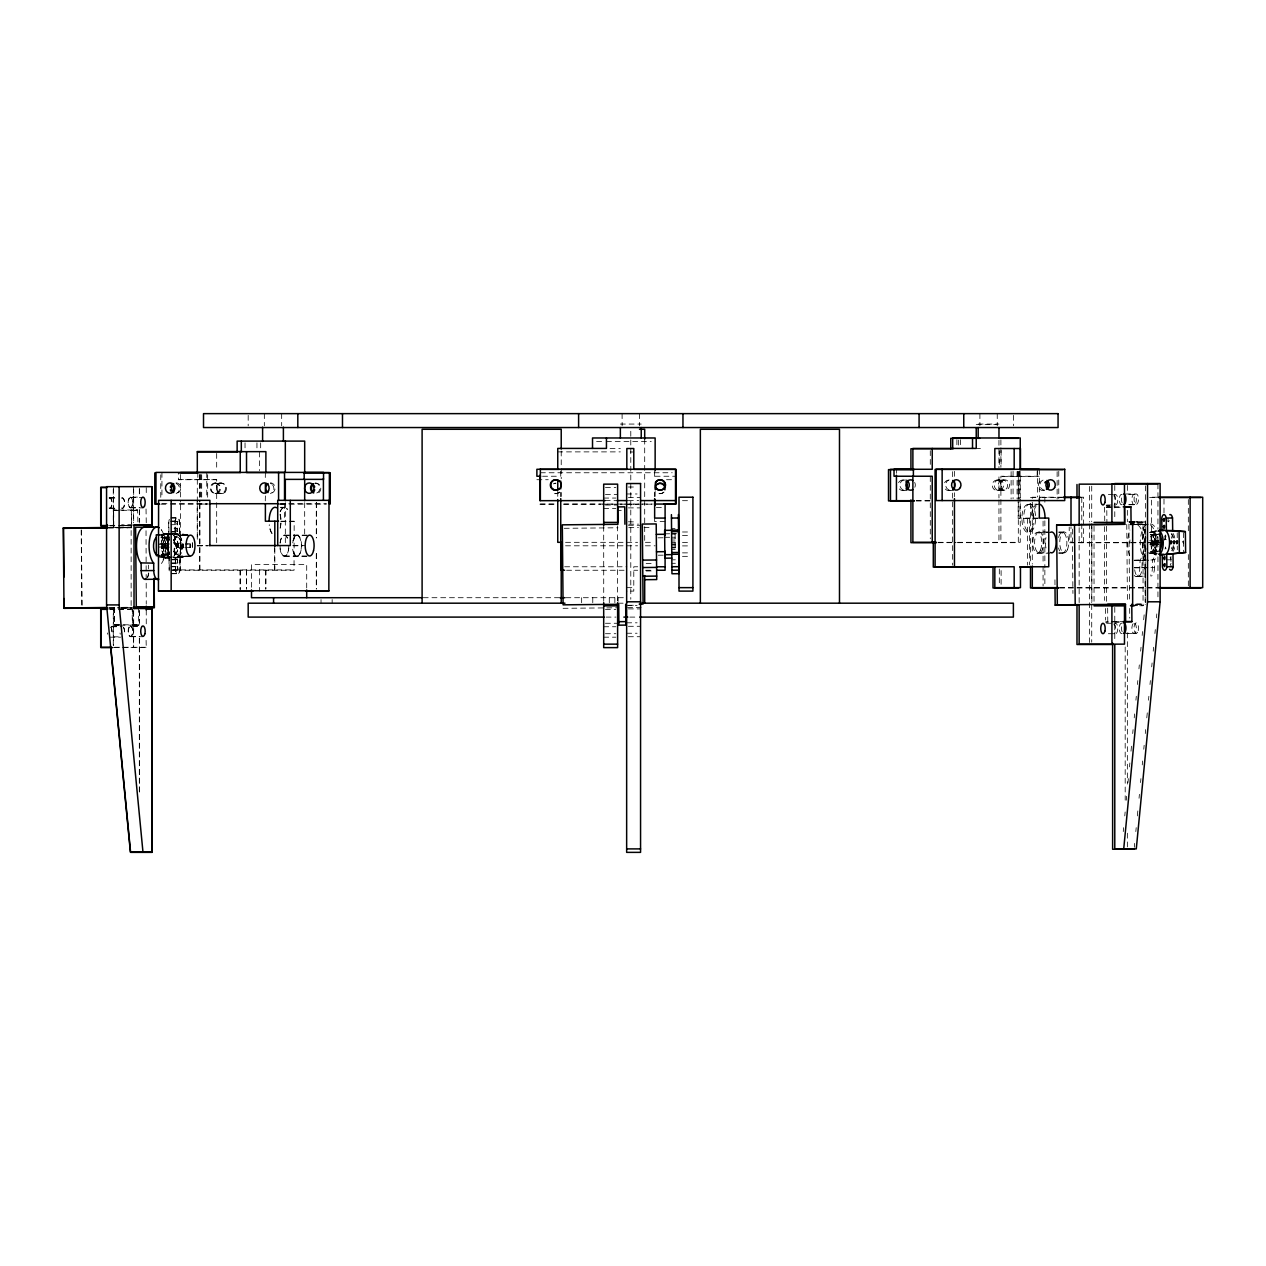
<?xml version="1.0" encoding="UTF-8"?>
<svg xmlns="http://www.w3.org/2000/svg" width="1266" height="1266" viewBox="0 0 1266 1266"><rect width="100%" height="100%" fill="white"/><g stroke="black" fill="none" stroke-linecap="round" stroke-linejoin="round"><path stroke-width="0.75" stroke-dasharray="5 3.75" d="M1170.164 565.016L1171.066 563.307M1123.258 831.588L1123.622 827.663M1124.762 815.905L1125.142 811.981M1126.281 800.207L1126.661 796.298M1127.974 782.562L1128.354 778.637M1129.494 766.88L1129.873 762.955M1130.997 751.181L1131.567 745.31M1132.706 733.536L1133.086 729.612M1134.225 717.854L1134.589 713.929M1135.918 700.193L1136.298 696.284M1137.438 684.51L1137.818 680.586M1138.941 668.828L1139.321 664.903M1140.65 651.167L1141.03 647.243M1142.154 635.485L1142.533 631.56M1143.673 619.786L1144.242 613.915M1134.32 847.286L1134.684 843.362M1135.824 831.588L1136.203 827.663M1137.343 815.905L1137.912 810.018M1139.036 798.26L1139.416 794.336M1140.555 782.562L1140.935 778.637M1142.248 764.917L1142.628 760.993M1143.768 749.219L1144.148 745.31M1145.287 733.536L1145.651 729.612M1146.79 717.854L1147.36 711.967M1148.499 700.193L1148.879 696.284M1150.003 684.51L1150.383 680.586M1151.712 666.865L1152.092 662.941M1153.215 651.167L1153.595 647.243M1154.924 633.522L1155.304 629.598M1156.428 617.84L1156.808 613.915M1170.148 557.182L1171.018 559.714M1169.278 520.595L1168.565 521.877L1167.917 520.991M164.295 543.969C163.124 549.191 167.476 544.791 164.121 543.905M165.039 546.659C165.355 540.519 162.127 549.966 165.498 547.039C165.482 537.259 159.975 552.372 169.217 547.118M1158.343 544.19C1154.814 544.396 1158.865 537.797 1158.327 543.351M183.475 544.38L183.491 547.387M161.352 547.861L162.254 546.611L161.51 544.427M183.633 543.953L183.507 547.134M1157.741 541.025L1157.789 544.38L1157.931 540.962M1183.647 543.573L1182.539 541.642L1183.773 540.835M161.352 563.465L161.716 563.101A19.132 8.182 89.4 0 0 161.431 529.963M1134.273 575.413A8.688 3.719 89.4 0 0 1139.796 567.88L1140.096 560.11A19.132 8.182 89.4 0 0 1143.958 541.041A19.132 8.182 89.4 0 0 1137.818 525.058M1150.873 560.031L1154.845 559.619A19.132 8.182 89.4 0 0 1156.507 556.581M1155.795 540.74L1154.956 543.067L1156.19 544.111M1155.874 544.333L1156.175 540.756L1149.702 540.756M177.208 524.994C177.905 517.652 177.193 526.925 174.075 525.042M171.147 531.673L177.62 531.562L177.256 528.476L176.575 530.691L177.667 531.72L177.794 528.365L174.265 528.159M164.817 544.443L164.659 547.861M164.533 547.846L164.675 544.412M177.873 544.032L178.648 545.757L177.905 547.498L178.617 545.314L177.683 544.095L177.731 547.45L184.203 547.45C174.898 551.897 174.819 539.664 184.187 543.953M185.437 547.624L190.343 547.513L190.122 543.826L189.963 547.244L190.897 545.852L190.137 544.095L185.422 544.143M171.274 562.974L177.762 562.848L177.667 559.778L177.525 563.196L178.443 561.503L177.541 559.43L171.258 559.493M177.762 566.741L177.81 570.206L177.952 566.788L171.48 566.804M1158.976 540.756C1149.148 536.721 1147.613 548.115 1157.979 544.443M1151.68 544.507L1151.649 541.025M177.398 524.646L177.382 521.181L177.398 524.646L171.116 524.725M177.414 528.128L177.43 531.609M161.32 543.668L162.27 545.361L161.336 547.023M167.808 543.541L167.84 547.846L167.982 544.427L167.096 545.709L168.014 546.975L167.998 543.605L158.535 543.541M180.88 544.079C178.095 548.51 183.95 547.181 180.658 544.016C180.421 551.454 180.816 541.864 184.013 544.048M190.137 544.095L190.153 547.561M177.541 559.43L177.556 562.911M177.572 566.393L177.588 569.858L177.778 566.456L171.29 566.456M157.981 535.613L168.805 534.078L168.647 521.639A5.65 2.421 89.4 0 1 169.502 519.092M186.229 556.011L173.6 557.8L187.099 556.708M1151.095 532.131L1156.507 531.372M186.134 556.391L173.489 557.546L187.004 556.818M161.684 534.331L168.916 533.714L168.869 521.181A5.65 2.421 89.4 0 1 169.375 519.376M159.405 534.758L175.199 533.635L175.151 521.117A5.65 2.421 89.4 0 1 177.367 517.699A5.65 2.421 89.4 0 1 179.614 521.228L179.677 533.666L190.533 535.202M1151.047 531.704L1156.475 531.229M1150.572 531.973L1157.33 531.625M117.168 527.431L113.592 527.431L113.434 510.04L116.583 510.008M120.95 527.78L113.813 527.78L113.655 510.388L116.804 510.356M137.915 521.909L137.598 509.976L131.3 510.04L131.458 527.431L118.957 527.431M617.792 510.388L621.274 510.356M1106.927 524.298L1106.769 506.906L1109.918 506.875M1106.183 507.239L1109.317 507.207M171.084 517.762L177.367 517.699M170.831 518.111L177.113 518.047A5.65 2.421 89.4 0 1 179.392 521.465L179.566 533.983L190.422 534.917M170.435 521.165L175.151 521.117M171.1 521.244L179.614 521.228M173.11 521.529L179.392 521.465M109.731 527.479L113.592 527.431M121.837 527.336L131.664 527.242M108.243 527.685L131.886 527.59M108.465 528.033L116.203 527.938M118.134 527.922L131.68 527.78L121.884 527.716M174.122 528.508L177.256 528.476M628.775 524.187L638.444 524.108M171.021 532.021L177.303 531.957M564.225 528.302L617.95 527.78M628.775 527.669L638.444 527.574M644.046 527.526L652.734 527.447M164.865 533.477L169.581 533.429M174.297 533.382L177.43 533.35M164.754 533.825L169.47 533.777M170.483 533.698L179.677 533.666M174.85 534.046L179.566 533.983M671.566 528.539L675.047 528.508M1136.963 524.171L1145.05 523.982M1148.262 524.282L1135.697 524.409L1144.622 524.409L1145.303 602.458M164.881 536.958L169.597 536.911M177.446 536.831L174.312 536.863A8.688 3.719 89.4 0 1 178.063 545.646A8.688 3.719 89.4 0 1 174.376 554.255L177.525 554.207M164.802 537.306L169.517 537.259M177.367 537.18L174.233 537.211A8.688 3.719 89.4 0 1 178.063 545.804A8.688 3.719 89.4 0 1 174.455 554.603L177.604 554.555M160.972 537.449L166.621 537.401M161.178 537.797L166.843 537.734M664.666 533.825L669.872 533.777M671.613 533.761L678.544 533.698M671.581 534.062L675.063 534.015M664.666 537.306L669.872 537.259M671.613 537.243L675.095 537.211M658.051 537.828L663.273 537.781M1149.291 532.385L1155.573 532.321L1155.858 553.195L1151.142 553.242M164.501 543.684L169.201 543.636M185.406 543.874L190.122 543.826M158.519 544.507L169.201 544.317M671.66 538.984L675.142 538.952M1159.957 534.268L1150.525 534.363A8.688 3.719 89.4 0 1 1154.323 543.067A8.688 3.719 89.4 0 1 1150.667 551.754L1160.099 551.66M1150.24 534.695L1157.789 534.616M671.692 541.025L675.158 540.993M158.551 547.023L167.808 547.023M161.542 547.909L169.248 547.782M671.66 542.449L675.142 542.418M161.716 547.956L164.865 547.909M671.676 543.889L675.189 544M671.692 544.507L675.189 544.475M671.74 545.931L675.205 545.899M671.708 547.434L675.189 547.482M671.724 547.988L675.189 547.956M164.96 554.35L169.66 554.302M165.023 554.698L169.739 554.65M161.114 554.84L166.78 554.777M671.74 549.412L675.205 549.381M1149.718 544.238L1158.976 544.238M161.336 555.188L166.985 555.125M159.5 555.616L175.309 557.372L175.357 569.811A5.65 2.421 89.4 0 0 177.604 573.34A5.65 2.421 89.4 0 0 179.819 569.922L179.772 557.483M158.028 556.724L175.42 557.831L175.578 570.27A5.65 2.421 89.4 0 0 177.857 573.688A5.65 2.421 89.4 0 0 180.041 570.159L179.883 557.72M164.96 557.831L169.676 557.784M165.071 558.179L169.786 558.132M174.502 558.069L177.651 558.037M171.385 559.841L177.667 559.778M658.225 555.22L666.913 555.125M1150.398 552.087L1157.947 552.008M171.432 563.323L177.715 563.259M1147.518 552.878L1157.425 553.321M671.866 559.841L675.348 559.809M646.135 563.56L653.082 563.497M671.866 563.323L675.379 563.291M171.306 569.937L177.588 569.858M173.537 569.985L179.819 569.922M171.527 570.286L180.041 570.159M1134.447 560.126L1149.085 560.047M1166.113 559.825L1170.828 559.778M1134.083 560.442L1144.48 559.968A19.132 8.182 89.4 0 1 1140.286 540.914A19.132 8.182 89.4 0 1 1146.157 524.931M1139.732 560.474L1148.705 560.379M171.321 573.403L177.604 573.34M171.575 573.751L177.857 573.688M646.198 570.982L653.161 570.919M1134.51 567.532L1147.091 567.405M1134.668 569.795A8.688 3.719 89.4 0 0 1138.799 576.157A8.688 3.719 89.4 0 0 1141.964 567.532L1149.148 567.469M1150.936 567.437L1154.529 567.405L1154.465 559.983M1134.146 567.864L1148.784 567.785M1138.308 576.236L1145.493 576.157M1136.156 576.584L1145.129 576.489M122.549 607.332L130.398 607.253M108.702 607.838L119.859 607.775M122.486 607.522L132.155 607.427L121.441 607.427M109.161 608.028L120.761 607.902M122.707 607.87L130.445 607.791M563.085 608.313L618.726 607.775M627.62 607.68L641.15 607.553M1135.697 604.183L1143.562 604.104M1135.507 604.515L1143.356 604.436M114.288 607.427L114.446 624.818L119.162 624.771M114.51 607.775L114.652 625.167L119.368 625.119M138.437 607.364L138.817 625.103L132.519 625.167L132.392 609.706M1108.747 622.002L1105.614 622.033L1112.751 622.033M620.356 424.063L641.229 424.063M978.175 424.063L998.969 424.063M976.228 424.411L997.022 424.411M596.602 441.454L602.838 441.454M606.446 441.454L651.246 441.454M610.038 448.417L620.356 448.417M977.178 448.417L980.438 448.417M557.752 451.883L620.356 451.883M630.31 451.994L633.791 451.994M540.36 472.756L672.214 472.756M542.56 476.238L557.752 476.238M655.139 476.238L675.997 476.238M1039.117 476.238L1000.9 476.238L1000.9 497.617M178.459 479.371L216.676 479.371L216.676 501.099M216.676 479.719L178.459 479.719L178.459 472.756M536.879 479.719L548.257 479.719M666.517 479.719L672.214 479.719M998.921 479.814A5.222 4.716 -90 0 1 1003.004 487.647A5.222 4.716 -90 0 1 994.839 487.647A5.222 4.716 -90 0 1 998.921 479.814L1004.888 479.814A5.222 4.716 -90 0 1 1008.97 487.647A5.222 4.716 -90 0 1 1000.805 487.647A5.222 4.716 -90 0 1 1004.888 479.814M902.658 480.067L907.136 480.067M996.959 480.067A5.222 4.716 -90 0 1 1001.042 487.885A5.222 4.716 -90 0 1 992.876 487.885A5.222 4.716 -90 0 1 996.959 480.067L1002.925 480.067A5.222 4.716 -90 0 1 1007.008 487.885A5.222 4.716 -90 0 1 998.842 487.885A5.222 4.716 -90 0 1 1002.925 480.067M214.967 482.947A5.222 4.716 -90 0 1 219.05 490.765A5.222 4.716 -90 0 1 210.884 490.765A5.222 4.716 -90 0 1 214.967 482.947L220.917 482.947A5.222 4.716 -90 0 1 225 490.765A5.222 4.716 -90 0 1 216.834 490.765A5.222 4.716 -90 0 1 220.917 482.947M215.837 483.185A5.222 4.716 -90 0 1 219.92 491.018A5.222 4.716 -90 0 1 211.754 491.018A5.222 4.716 -90 0 1 215.837 483.185L221.803 483.185M628.395 487.014L637.083 487.014M605.433 487.616L615.877 487.616M998.921 490.243L1004.888 490.243M902.658 490.496L907.136 490.496M948.677 490.591L954.643 490.591M996.959 490.496L1002.925 490.496M214.967 493.376L220.917 493.376M215.837 493.629L221.803 493.629M626.654 493.977L637.083 493.977M1125.506 493.977L1136.282 493.977A5.222 2.231 -90 0 1 1138.229 501.795A5.222 2.231 -90 0 1 1134.352 501.795A5.222 2.231 -90 0 1 1136.282 493.977M1128.734 494.326L1134.13 494.326M605.433 494.579L617.618 494.579M1108.367 494.579L1115.552 494.579M130.382 497.095A5.222 2.231 -90 0 1 132.313 504.928A5.222 2.231 -90 0 1 128.452 504.928A5.222 2.231 -90 0 1 130.382 497.095L139.371 497.095M1062.285 497.206L1032.296 497.206L1032.296 564.05M1079.993 497.206L1083.585 497.206L1083.585 542.418M1157.219 497.206L1151.411 497.206L1151.411 542.418M130.604 497.443L143.169 497.443M628.395 497.443L640.564 497.443M109.636 497.712L116.82 497.712M1030.492 497.554L1040.177 497.554M1042.108 497.554L1062.427 497.554M1149.607 497.554L1157.361 497.554M109.857 498.06L117.042 498.06M603.692 498.06L615.877 498.06M605.227 500.576L616.542 500.687M628.347 500.687L638.65 500.576M682.485 500.687L689.432 500.687M916.188 500.687L930.051 500.687M916.204 500.925L930.067 500.925M161.921 503.71L207.418 503.71M279.913 503.821L326.391 503.821M201.69 504.058L207.656 504.058M280.783 504.058L326.296 504.058M540.36 504.058L556.075 504.058M563.94 504.058L615.054 504.058M617.033 504.058L622.919 504.058M624.882 504.058L652.417 504.058M160.735 504.169L168.679 504.169M170.625 504.169L208.225 504.169M279.406 504.169L283.347 504.169M539.87 504.169L555.6 504.169M563.465 504.169L600.812 504.169M602.79 504.169L651.927 504.169M1029.654 504.169A13.91 5.95 -90 0 1 1034.813 525.026A13.91 5.95 -90 0 1 1024.495 525.026A13.91 5.95 -90 0 1 1029.654 504.169L1037.186 504.169M626.654 504.406L637.083 504.406M1027.85 504.517L1037.281 504.517A13.91 5.95 -90 0 0 1031.315 518.427M1129.098 504.406L1136.282 504.406M1128.734 504.754L1134.13 504.754M605.433 505.007L617.618 505.007M1106.563 505.007L1115.552 505.007M1106.199 505.356L1109.791 505.356M1106.769 506.906L1112.134 506.906M1113.922 506.906L1122.847 506.906M1106.389 507.255L1122.467 507.255M130.382 507.539L139.371 507.539M280.72 507.286L284.502 507.286M280.577 507.634L284.344 507.634M656.389 507.634L665.093 507.634M130.604 507.888L143.169 507.888M628.395 507.888L640.564 507.888M109.636 508.141L116.82 508.141M109.857 508.489L117.042 508.489M603.692 508.489L615.877 508.489M113.434 510.04L117.01 510.04M118.798 510.04L137.598 509.976M113.655 510.388L120.808 510.388M121.726 510.325L137.804 510.325L131.522 510.388L131.648 523.918M1039.323 518.079L1019.969 518.079L1019.969 471.332M1037.519 518.427L1018.165 518.427L1018.165 469.733M281.02 521.212L294.171 521.212L294.029 570.254L180.373 570.254L180.516 503.678M280.878 521.56L294.029 521.56M665.093 521.56L654.649 521.56L654.649 517.952M628.395 521.798L637.083 521.94M1132.643 521.94L1145.224 521.94L1145.224 605.417M1143.056 522.288L1135.871 522.288L1143.056 522.288L1143.056 605.765L1135.871 605.765M1137.865 524.061L1145.002 524.061M628.395 525.279L640.564 525.279M109.636 525.532L116.852 525.532M118.64 525.532L131.142 525.532L131.142 609.009M109.857 525.881L117.073 525.881M118.782 525.881L131.363 525.881M682.485 531.989L689.432 531.989M1039.085 531.989A10.429 4.463 -90 0 1 1042.947 547.64A10.429 4.463 -90 0 1 1035.208 547.64A10.429 4.463 -90 0 1 1039.085 531.989L1048.058 531.989M1058.835 531.989L1064.231 531.989M1037.281 532.337L1049.846 532.337M1058.835 532.337L1062.427 532.337M177.952 535.122L188.729 535.122M284.502 535.122L291.686 535.122M293.475 535.122L307.844 535.122M177.81 535.471L188.587 535.471M284.344 535.471L291.528 535.471M293.332 535.471L307.701 535.471M682.485 535.471L689.432 535.471M565.538 542.323L637.605 542.323M645.391 542.323L653.193 542.323M938.106 542.323L955.909 542.323M957.666 542.323L1020.254 542.323L1020.254 499.564M682.485 542.418L689.432 542.418M1162.188 542.418L1071.004 542.418L1071.004 526.703M938.122 542.671L955.925 542.671M957.666 542.671L1018.307 542.671L1018.307 499.912M1162.188 542.766L1069.216 542.766L1069.216 527.036M197.306 545.456L207.086 545.456M292.952 545.456L304.679 545.456M197.306 545.551L208.083 545.551M197.164 545.899L207.941 545.899M292.952 545.804L302.748 545.804M565.538 545.804L637.605 545.804M645.391 545.804L655.139 545.804M682.485 545.899L689.432 545.899M682.485 552.862L689.432 552.862M1039.085 552.862L1048.058 552.862M1058.835 552.862L1064.231 552.862M1037.281 553.21L1049.846 553.21M1058.835 553.21L1062.427 553.21M177.952 555.996L190.533 555.996M284.502 555.996L309.648 555.996M177.81 556.344L190.375 556.344M284.344 556.344L309.49 556.344M682.485 556.344L689.432 556.344M564.636 566.772L626.828 566.772M637.7 566.772L633.791 566.772L633.791 591.111L626.828 591.111M180.516 569.906L294.171 569.906M566.567 570.254L626.828 570.254M633.791 570.254L637.7 570.254M645.518 570.254L653.351 570.254M626.828 587.646L633.791 587.646M1059.595 587.646L1159.07 587.646M1059.61 587.994L1159.07 587.994M423.208 597.71L559.066 597.71M565.839 597.71L623.426 597.71M618.125 603.186L623.869 603.186M1136.773 604.056L1143.926 604.056M1136.393 604.404L1145.334 604.404M628.395 605.275L637.083 605.275M626.654 605.417L637.083 605.417M1132.643 605.417L1143.435 605.417M121.647 607.775L131.506 607.712M121.457 608.55L132.234 608.55M109.636 609.009L116.852 609.009M118.64 609.009L134.243 608.899M628.395 608.899L640.564 608.899M109.857 609.357L131.363 609.357M605.433 609.357L615.877 609.357M606.066 617.096L615.956 617.096M629.803 617.096L637.7 617.096M1111.342 621.685L1122.072 621.685M1113.684 621.97L1122.61 621.97M1114.539 622.033L1123.48 622.033M626.654 622.809L637.083 622.809M605.433 623.268L617.618 623.268M1106.563 623.268L1115.552 623.268M114.446 624.818L121.583 624.818M123.372 624.818L138.595 624.755L132.313 624.818L132.17 609.357M114.652 625.167L118.229 625.167M120.017 625.167L138.817 625.103M130.382 625.942A5.222 2.231 -90 0 1 132.313 633.76A5.222 2.231 -90 0 1 128.452 633.76A5.222 2.231 -90 0 1 130.382 625.942L139.371 625.942M111.44 626.401L122.216 626.401M130.604 626.29A5.222 2.231 -90 0 1 132.534 634.108A5.222 2.231 -90 0 1 128.657 634.108A5.222 2.231 -90 0 1 130.604 626.29L143.169 626.29M628.395 626.29L640.564 626.29M111.645 626.749L118.83 626.749M603.692 626.749L615.877 626.749M626.654 633.237L637.083 633.237M1123.717 633.237L1136.282 633.237M1126.946 633.586L1134.13 633.586M605.433 633.712L615.877 633.712M1108.367 633.712L1115.552 633.712M130.382 636.371L139.371 636.371M130.604 636.719L143.169 636.719M628.395 636.719L640.564 636.719M113.228 636.83L122.216 636.83M109.857 637.178L120.634 637.178M603.692 637.178L615.877 637.178M146.033 647.274L113.275 647.274L113.275 609.009M113.497 647.622L146.255 647.622L146.033 637.399M1136.282 521.877L1145.224 521.94M173.284 534.062L185.944 535.138M1149.575 553.258L1156.808 553.922M158.266 556.898L169.122 557.895L169.296 570.333M1151.142 553.384L1156.57 554.144M173.379 533.73L186.055 535.518M161.779 556.423L169.027 557.451L169.074 569.874A5.65 2.421 89.4 0 0 169.296 570.855M1168.043 518.095L1168.091 521.655M192.337 542.655L192.416 548.352M162.744 556.66L162.459 535.803L175.104 534.015L174.93 521.576A5.65 2.421 89.4 0 1 177.113 518.047M1141.964 567.532L1142.264 559.762A19.132 8.182 89.4 0 0 1145.983 548.146M1128.924 524.061L1129.604 602.11M1129.652 608.44L1129.731 618.109M1126.756 524.409L1127.436 602.458M1107.655 608.155L1107.766 621.685M1104.601 507.255L1104.727 520.785M1105.487 608.503L1105.598 620.103M1072.365 529.093L1072.935 593.469M1054.942 579.812L1054.989 585.667M675.095 533.73L675.253 550.852M148.581 565.111L148.613 568.814M81.404 530.264L82.068 606.367M81.182 529.916L81.863 607.965M1183.504 532.67L1183.583 551.644M1177.222 532.733L1177.238 538.43M1177.269 546.01L1177.285 549.808M1170.939 556.486L1170.987 567.136M1153.722 531.942L1153.801 552.799M192.369 543.035L192.385 546.833M162.554 534.727L162.634 555.584M1188.331 499.516L1188.331 530.976M1188.331 554.571L1188.331 586.016M1163.992 499.168L1163.992 512.936M1157.947 483.881L1157.947 529.22M1157.947 537.101L1157.947 546.959M1157.947 556.818L1157.947 600.179M1145.366 485.859L1145.366 602.141M1127.357 485.448L1127.357 493.107M1127.357 510.325L1127.357 521.798M1127.357 632.905L1127.357 784.097M1127.357 833.186L1127.357 846.922M1125.189 647.005L1125.189 800.159M1114.776 485.448L1114.776 519.883M1114.776 607.379L1114.776 640.77M1106.611 526.292L1106.611 601.999M1104.443 526.64L1104.443 600.4M1094.03 526.292L1094.03 601.999M1091.878 526.64L1091.878 602.347M1091.719 486.112L1091.719 521.671M1091.719 523.649L1091.719 602.663M1091.719 604.642L1091.719 642.163M1089.551 486.46L1089.551 522.019M1089.551 523.997L1089.551 642.511M1081.781 497.554L1081.781 542.766M1079.154 527.606L1079.154 602.663M1058.772 471.237L1058.772 498.63M1057.126 471.68L1057.126 499.073M1044.861 497.206L1044.861 505.071M1044.861 520.801L1044.861 567.975M1044.861 569.953L1044.861 587.646M1043.073 521.149L1043.073 564.399M1043.073 566.361L1043.073 586.016M1039.323 469.385L1039.323 496.652M1037.519 469.733L1037.519 497M1037.17 471.363L1037.17 476.586L998.953 476.586L998.953 497.965M1030.492 503.457L1030.492 564.399M1029.4 518.079L1029.4 564.826M1027.596 518.427L1027.596 565.174M1020.254 476.238L1020.254 497.617M1019.763 471.015L1019.763 476.238M1019.035 471.332L1019.035 498.725M1018.307 476.586L1018.307 497.965M1017.817 471.363L1017.817 476.586M1017.073 471.585L1017.073 498.978M1013.386 415.375L1013.386 425.803M1013.069 471.332L1013.069 498.725M1011.107 471.585L1011.107 498.978M1001.105 450.411L1001.105 467.486M1001.105 570.57L1001.105 585.747M1000.9 439.935L1000.9 445.806M1000.9 447.753L1000.9 467.328M1000.9 499.564L1000.9 542.323M999.317 450.759L999.317 465.935M999.317 569.02L999.317 586.095M998.953 440.283L998.953 467.676M998.953 499.912L998.953 542.671M997.244 413.634L997.244 425.803M979.9 413.634L979.9 425.803M960.609 439.713L960.609 446.676M958.663 440.062L958.663 447.025M956.89 439.713L956.89 446.676M954.453 471.332L954.453 477.171M954.453 492.759L954.453 496.652M952.649 471.68L952.649 477.519M952.649 493.107L952.649 565.174M930.288 450.649L930.288 467.724M930.288 476.586L930.288 538.778M896.439 469.385L896.439 473.294M655.139 491.382L655.139 497.617M654.649 471.332L654.649 478.706M654.649 492.332L654.649 496.652M644.695 439.16L644.695 541.927M639.457 413.634L639.488 425.803M630.785 431.263L630.785 599.245M622.097 413.634L622.128 425.803M618.125 597.71L618.125 601.366M617.618 525.881L617.618 602.189M614.865 597.71L614.865 603.186M609.294 597.71L609.294 603.186M603.692 526.292L603.724 603.186M592.773 597.71L592.773 603.186M581.648 597.71L581.648 603.186M561.218 451.012L561.218 478.69M561.218 492.521L561.218 496.478M560.743 471.332L560.743 478.706M560.743 492.332L560.743 496.652M557.752 491.382L557.752 499.152M332.151 599.546L332.151 603.186M321.026 599.546L321.026 603.186M316.421 502.301L316.421 537.686M316.421 553.416L316.421 588.801M316.278 502.649L316.278 538.034M316.278 553.764L316.278 589.149M306.704 587.962L306.704 564.589L251.491 564.589L251.491 587.962M304.679 502.697L304.679 535.74M285.325 502.697L285.325 543.51M284.739 503.678L284.597 521.56M281.669 413.634L281.669 425.803M274.817 548.479L274.817 569.906M274.675 546.88L274.675 570.254M265.892 569.906L265.892 588.88M265.733 570.254L265.733 589.228M265.385 472.519L265.243 480.653M265.385 495.892L265.243 502.08M264.341 413.634L264.341 425.803M260.669 442.847L260.669 450.142M259.451 451.994L259.593 470.62M259.593 569.906L259.451 591.111M256.951 442.847L256.951 450.142M248.183 415.375L248.183 425.803M246.522 569.906L246.522 588.88M246.379 570.254L246.379 589.228M245.034 442.847L245.034 450.142M240.239 569.906L240.239 590.763M240.097 570.254L240.097 589.228M216.676 453.434L216.676 470.857M216.676 502.697L216.676 543.51M207.656 474.718L207.656 498.187M206.769 472.519L206.769 497.949M201.69 474.718L201.69 498.187M200.819 474.465L200.819 497.949M199.87 474.465L199.87 501.732M199.87 503.678L199.87 569.906M199.727 474.813L199.727 502.08M199.727 504.026L199.727 570.254M197.812 472.408L197.812 479.719M197.306 479.371L197.306 539.965L197.164 500.687M180.516 474.465L180.373 502.08M161.937 472.408L161.937 497.839M160.766 474.813L160.766 498.298M146.255 487.616L146.255 495.528M146.033 508.995L146.255 523.175M146.033 530.723L146.255 604.167M146.255 610.085L146.255 625.895M139.529 488.929L139.529 494.674M139.529 509.976L139.529 521.45M139.529 610.861L139.529 622.635M139.529 638.349L139.529 795.428M139.323 488.581L139.323 496.24M139.323 509.628L139.323 523.016M139.323 610.513L139.323 624.265M139.323 638.001L139.323 795.08M133.674 489.594L133.674 523.175M133.674 610.085L133.674 647.622M133.468 487.268L133.468 522.826M133.468 611.715L133.468 647.274M113.497 487.616L113.497 525.881M113.497 609.357L113.497 645.707M113.275 489.182L113.275 525.532M1172.996 533.382A10.429 4.463 -90 0 1 1175.085 539.727M1174.642 547.64A10.429 4.463 -90 0 1 1172.996 551.454M1033.119 518.079A13.91 5.95 -90 0 1 1036.094 506.02M1122.135 631.718A5.222 2.231 -90 0 1 1122.135 624.344M1122.135 502.871A5.222 2.231 -90 0 1 1122.135 495.497M949.104 489.974A5.222 4.716 -90 0 1 949.104 479.893M1044.624 490.148A5.222 4.716 -90 0 1 1043.406 479.893M1113.969 496.098A5.222 2.231 -90 0 1 1117.118 496.098A5.222 2.231 -90 0 1 1117.118 503.488A5.222 2.231 -90 0 1 1113.969 503.488M1113.969 624.803A5.222 2.231 -90 0 1 1117.118 624.803A5.222 2.231 -90 0 1 1117.118 632.177A5.222 2.231 -90 0 1 1113.969 632.177M1156.839 547.308A8.688 3.719 89.4 0 1 1157.346 536.816M1129.842 543.193A19.132 8.182 89.4 0 1 1129.937 539.87M1135.744 524.71A19.132 8.182 89.4 0 1 1145.888 538.24M1144.923 556.581A19.132 8.182 89.4 0 1 1144.686 529.536M1150.43 523.934A19.132 8.182 89.4 0 1 1156.269 529.536M1154.529 567.405A8.688 3.719 89.4 0 1 1150.889 576.093M914.669 482.425A5.222 4.716 -90 0 1 914.669 487.647M903.402 490.069A5.222 4.716 -90 0 1 903.402 479.988M1171.461 533.967A8.688 3.719 89.4 0 1 1173.772 537.971M1173.883 546.659A8.688 3.719 89.4 0 1 1171.683 550.757M1157.171 550.947A8.688 3.719 89.4 0 1 1154.307 542.608A8.688 3.719 89.4 0 1 1156.95 534.157M1156.839 554.318A12.169 5.206 89.4 0 1 1152.82 542.655A12.169 5.206 89.4 0 1 1156.523 530.802M1164.752 536.341A8.688 3.719 89.4 0 1 1165.495 534.932M1164.657 539.094A3.482 1.488 89.4 0 1 1165.021 539.427M292.762 542.861A10.429 4.463 -90 0 1 299.631 537.006A10.429 4.463 -90 0 1 299.631 554.097A10.429 4.463 -90 0 1 292.762 548.257M174.091 540.329A10.429 4.463 -90 0 1 180.816 537.559A10.429 4.463 -90 0 1 180.816 553.543A10.429 4.463 -90 0 1 174.091 550.773M280.182 542.861A10.429 4.463 -90 0 1 287.651 538.177M288.806 548.257A10.429 4.463 -90 0 1 283.916 555.901A10.429 4.463 -90 0 1 280.023 545.551M280.229 514.249A13.91 5.95 -90 0 1 280.229 528.159M272.095 533.255A13.91 5.95 -90 0 1 269.31 524.804M280.292 511.369A13.91 5.95 -90 0 1 287.477 509.154M176.085 482.852A5.222 4.716 -90 0 1 180.801 488.059A5.222 4.716 -90 0 1 176.085 493.281M270.386 482.852A5.222 4.716 -90 0 1 275.102 488.059A5.222 4.716 -90 0 1 270.386 493.281M109.066 497.886A5.222 2.231 90 0 1 111.867 502.919A5.222 2.231 90 0 1 109.066 507.967M110.759 627.097A5.222 2.231 -90 0 1 111.867 631.623M107.705 634.234A5.222 2.231 -90 0 1 107.483 632.968M121.631 497.886A5.222 2.231 -90 0 1 124.448 502.919A5.222 2.231 -90 0 1 121.631 507.967M123.324 627.097A5.222 2.231 -90 0 1 124.448 631.623M120.286 634.234A5.222 2.231 -90 0 1 120.048 632.968M169.391 552.229A8.688 3.719 89.4 0 1 164.121 552.229A8.688 3.719 89.4 0 1 164.01 539.933A8.688 3.719 89.4 0 1 169.28 539.933M148.518 572.928A8.688 3.719 89.4 0 1 146.84 578.198M161.225 529.615A19.132 8.182 89.4 0 1 161.51 562.753M315.218 482.947A5.222 4.716 -90 0 1 316.437 493.202M169.375 553.068A8.688 3.719 89.4 0 1 169.312 538.018M173.806 539.506A8.688 3.719 89.4 0 1 173.853 551.802M161.304 543.32A8.688 3.719 89.4 0 1 167.017 538.588A8.688 3.719 89.4 0 1 167.08 552.831A8.688 3.719 89.4 0 1 161.336 547.814M169.897 557.309A12.169 5.206 89.4 0 1 165.988 545.456A12.169 5.206 89.4 0 1 169.802 533.793M173.758 535.107A12.169 5.206 89.4 0 1 173.853 556.185M173.948 542.18A3.482 1.488 89.4 0 1 175.832 545.583A3.482 1.488 89.4 0 1 173.98 548.906M174.249 541.088A8.688 3.719 89.4 0 1 179.851 538.92A8.688 3.719 89.4 0 1 179.914 552.245A8.688 3.719 89.4 0 1 174.281 549.792M161.273 554.176A12.169 5.206 89.4 0 0 169.454 551.849A12.169 5.206 89.4 0 1 161.352 554.698M161.193 536.958A12.169 5.206 89.4 0 1 169.407 539.68M173.933 540.677A10.429 4.463 -90 0 1 180.674 537.908A10.429 4.463 -90 0 1 180.674 553.891A10.429 4.463 -90 0 1 173.933 551.121M293.047 540.677A10.429 4.463 -90 0 1 300.074 538.525A10.429 4.463 -90 0 1 299.156 554.935A10.429 4.463 -90 0 1 292.604 548.605M280.039 543.193A10.429 4.463 -90 0 1 287.509 538.525M288.806 545.899A10.429 4.463 -90 0 1 284.929 556.249A10.429 4.463 -90 0 1 280.039 548.605M280.071 514.597A13.91 5.95 -90 0 1 280.071 528.508M271.937 533.603A13.91 5.95 -90 0 1 269.167 525.153M280.134 511.717A13.91 5.95 -90 0 1 287.319 509.502M314.886 483.375A5.222 4.716 -90 0 1 320.773 487.726A5.222 4.716 -90 0 1 316.104 493.629M121.853 498.234A5.222 2.231 -90 0 1 124.669 503.267A5.222 2.231 -90 0 1 121.853 508.315M123.546 627.445A5.222 2.231 -90 0 1 124.669 631.971M109.272 498.234A5.222 2.231 -90 0 1 112.088 503.267A5.222 2.231 -90 0 1 109.272 508.315M110.965 627.445A5.222 2.231 -90 0 1 112.088 631.971M169.597 552.577A8.688 3.719 89.4 0 1 164.343 552.577A8.688 3.719 89.4 0 1 164.232 540.281A8.688 3.719 89.4 0 1 169.486 540.281M148.739 573.261A8.688 3.719 89.4 0 1 147.806 577.169M176.132 483.47A5.222 4.716 -90 0 1 176.132 493.55M270.433 483.47A5.222 4.716 -90 0 1 271.573 483.992M272.538 484.815A5.222 4.716 -90 0 1 270.433 493.55M161.637 541.737A8.688 3.719 89.4 0 1 167.46 539.791A8.688 3.719 89.4 0 1 166.875 553.479A8.688 3.719 89.4 0 1 161.352 548.336M169.438 553.511A8.688 3.719 89.4 0 1 169.248 538.446M173.758 539.727A8.688 3.719 89.4 0 1 173.917 552.023M173.869 543.7A8.688 3.719 89.4 0 1 179.25 538.287A8.688 3.719 89.4 0 1 180.199 551.944A8.688 3.719 89.4 0 1 174.328 550.299M173.917 542.544A3.482 1.488 89.4 0 1 175.832 545.868A3.482 1.488 89.4 0 1 174.012 549.27M168.742 556.534A12.169 5.206 89.4 0 1 166.02 544.475A12.169 5.206 89.4 0 1 169.691 534.205M173.664 535.328A12.169 5.206 89.4 0 1 173.948 556.407M162.175 535.518A12.169 5.206 89.4 0 1 169.343 539.807M559.699 492.094A5.222 5.222 0 0 1 552.324 492.094M553.4 483.897A5.222 5.222 0 0 1 556.011 483.185M664.049 492.094A5.222 5.222 0 0 1 656.658 492.094M559.208 492.205A5.222 5.222 0 0 1 551.834 492.205M554.176 483.47A5.222 5.222 0 0 1 555.521 483.295M663.558 492.205A5.222 5.222 0 0 1 656.184 492.205M898.575 482.678A5.222 4.716 -90 0 1 903.877 480.241M903.877 490.322A5.222 4.716 -90 0 1 898.575 487.885M944.594 482.773A5.222 4.716 -90 0 1 949.911 480.336M949.911 490.417A5.222 4.716 -90 0 1 944.594 487.996M1044.213 490.417A5.222 4.716 -90 0 1 1038.31 486.065A5.222 4.716 -90 0 1 1042.978 480.162M1058.55 537.559A10.429 4.463 -90 0 1 1065.292 534.774A10.429 4.463 -90 0 1 1065.292 550.757A10.429 4.463 -90 0 1 1058.55 547.988M1171.208 533.73A10.429 4.463 -90 0 1 1172.838 537.559M1173.281 545.472A10.429 4.463 -90 0 1 1172.126 550.156M1164.657 540.076A10.429 4.463 -90 0 1 1165.812 535.391M1045.985 547.988A10.429 4.463 -90 0 1 1045.985 537.559M1113.953 495.101A5.222 2.231 -90 0 1 1115.615 500.149A5.222 2.231 -90 0 1 1113.953 505.181M1113.953 623.79A5.222 2.231 -90 0 1 1115.615 628.838A5.222 2.231 -90 0 1 1113.953 633.87M1122.135 633.411A5.222 2.231 -90 0 1 1119.318 628.379A5.222 2.231 -90 0 1 1122.135 623.331M1134.7 623.331A5.222 2.231 -90 0 1 1135.95 631.37A5.222 2.231 -90 0 1 1132.295 631.37A5.222 2.231 -90 0 1 1133.545 623.331M1122.135 504.58A5.222 2.231 -90 0 1 1119.318 499.532A5.222 2.231 -90 0 1 1122.135 494.5M1145.857 549.555A8.688 3.719 89.4 0 1 1145.746 537.259M1150.224 535.882A8.688 3.719 89.4 0 1 1150.367 550.932M1156.982 551.707A8.688 3.719 89.4 0 1 1154.149 543.304A8.688 3.719 89.4 0 1 1156.823 534.901M1129.699 555.837A19.132 8.182 89.4 0 1 1129.952 530.011M1150.398 524.931A19.132 8.182 89.4 0 1 1156.538 540.914A19.132 8.182 89.4 0 1 1152.677 559.968L1152.377 567.754A8.688 3.719 89.4 0 1 1150.572 575.286M1145.461 572.105A8.688 3.719 89.4 0 1 1144.923 567.754M1157.077 551.296A8.688 3.719 89.4 0 1 1152.361 542.782A8.688 3.719 89.4 0 1 1157.013 534.489M1157.346 545.836A12.169 5.206 89.4 0 1 1157.836 536.61M1166.049 548.827A8.688 3.719 89.4 0 1 1165.448 547.007M1165.416 538.319A8.688 3.719 89.4 0 1 1166.002 536.531M1171.256 536.657A8.688 3.719 89.4 0 1 1171.857 538.461M1171.905 547.165A8.688 3.719 89.4 0 1 1171.319 548.953M1164.752 539.743A3.482 1.488 89.4 0 1 1166.239 539.775M1164.973 536.721A8.688 3.719 89.4 0 1 1165.575 538.541M1165.606 547.229A8.688 3.719 89.4 0 1 1165.021 549.017M1156.127 555.046A12.169 5.206 89.4 0 1 1150.905 541.152A12.169 5.206 89.4 0 1 1157.377 531.15M183.459 545.266L183.554 546.596L183.459 545.266M1153.912 542.259C1154.734 548.447 1156.19 538.034 1153.912 542.259M1151.965 542.101C1152.709 548.336 1154.291 537.987 1151.965 542.101M1155.272 541.959C1155.731 547.687 1157.203 538.825 1155.272 541.959M132.17 524.979L121.457 525.073L132.234 525.073M130.604 525.343L121.663 525.422L130.651 525.422M1067.38 549.808A10.429 4.463 -90 0 0 1065.386 532.337A10.429 4.463 -90 0 0 1059.911 545.124A10.429 4.463 -90 0 0 1067.38 549.808M1138.229 630.642A5.222 2.231 -90 0 0 1136.282 622.809A5.222 2.231 -90 0 0 1134.352 630.642A5.222 2.231 -90 0 0 1138.229 630.642M132.17 506.353A5.222 2.231 -90 0 0 131.173 497.633A5.222 2.231 -90 0 0 128.436 504.01A5.222 2.231 -90 0 0 132.17 506.353M225.126 492.094A5.222 4.716 -90 0 0 223.022 483.375A5.222 4.716 -90 0 0 217.246 489.768A5.222 4.716 -90 0 0 225.126 492.094M1135.697 503.219A5.222 2.231 -90 0 0 1134.7 494.5A5.222 2.231 -90 0 0 1131.962 500.893A5.222 2.231 -90 0 0 1135.697 503.219M1040.43 550.156A10.429 4.463 -90 0 0 1038.437 532.685A10.429 4.463 -90 0 0 1032.961 545.472A10.429 4.463 -90 0 0 1040.43 550.156M1032.059 528.254A13.91 5.95 -90 0 0 1029.385 504.992A13.91 5.95 -90 0 0 1022.089 522.019A13.91 5.95 -90 0 0 1032.059 528.254"/><path stroke-width="1.5" d="M1123.717 848.9L1147.534 601.793L1147.534 483.533M1114.776 483.533L1160.115 483.533L1160.115 601.793L1136.282 848.9L1114.776 848.9L1114.776 644.695M1158.311 531.103L1161.935 530.596L1161.761 518.174A5.65 2.421 89.4 0 1 1163.945 514.629A5.65 2.421 89.4 0 1 1166.223 518.063L1166.397 530.581L1185.356 531.593L1185.625 552.467L1166.714 554.318L1166.872 566.741A5.65 2.421 89.4 0 1 1164.688 570.286A5.65 2.421 89.4 0 1 1162.41 566.851L1162.235 554.429L1158.627 554.097M1166.714 554.318L1185.625 552.467M1131.076 524.235L1130.918 506.843L1124.635 506.906L1124.794 524.298L1056.635 524.836L1057.332 604.832L1075.198 604.832L1074.502 524.836M671.455 518.063L678.418 517.984M81.863 607.965L63.996 607.965L63.3 527.969L107.784 527.495M157.095 527.067L144.53 527.194A19.132 8.182 89.4 0 0 136.744 541.373A19.132 8.182 89.4 0 0 140.748 562.895L153.692 563.117L153.756 570.539A8.688 3.719 89.4 0 0 158.519 578.942M63.949 577.09L63.522 528.318L106.312 527.7M145.606 527.273L153.455 527.194L135.589 527.194L136.301 607.189L154.167 607.189L153.93 579.875M106.534 528.049L63.522 528.318M1166.223 518.063L1172.522 517.984L1172.68 530.517L1185.356 531.593M1056.635 524.836L1124.794 524.298M159.405 534.758L156.272 534.79L156.351 555.663L159.5 555.616M678.544 530.217L664.618 530.359L664.856 554.698L671.819 554.635M671.581 530.581L678.544 530.517M671.597 531.657L678.544 531.593M656.31 534.363L665.014 534.284M1159.434 530.327L1164.15 530.28M1166.397 530.581L1172.68 530.517M656.484 551.754L665.172 551.675M671.803 552.53L678.75 552.467M671.819 554.318L678.766 554.239M671.819 558.1L664.856 558.179L664.824 554.524M642.653 560.126L656.563 559.983M1159.767 554.682L1164.483 554.635M141.127 563.243L141.191 570.665L153.756 570.539M671.93 566.741L678.893 566.677M642.717 567.532L656.627 567.405M671.93 570.222L678.893 570.159M1166.872 566.741L1173.155 566.677L1172.996 554.239M144.989 579.369L157.554 579.227M642.812 576.236L656.722 576.093M644.552 579.701L656.722 579.575L656.215 523.934L642.305 524.061L643.081 604.056L639.203 604.104M63.996 607.965L106.55 607.506M64.123 598.549L64.218 608.313L107.009 607.696M154.167 607.189L133.088 607.364M107.23 608.044L64.218 608.313M146.524 607.617L154.373 607.538L154.12 578.277M1057.332 604.832L1125.49 604.293L1125.648 621.685L1131.931 621.622L1131.772 604.23M1055.005 587.614L1055.164 605.18L1078.379 604.926M1078.838 605.116L1055.164 605.18M618.9 621.685L625.847 621.622M133.959 524.979L151.888 524.931L151.888 486.666L106.566 486.666L106.566 604.926L130.382 852.018L151.888 852.018L151.888 608.55L133.959 608.55M151.888 524.931L134.022 525.073L134.022 608.55M146.745 525.327L152.11 525.279L152.11 487.014M639.488 429.285L644.695 429.285L644.695 439.16M979.868 438.321L950.75 438.321L950.75 448.765M998.953 438.321L1018.307 438.321M953.171 448.765L910.934 448.765L910.934 469.623M241.996 451.535L197.306 451.535L197.306 472.756M197.306 451.883L237.723 451.883M539.87 469.385L559.335 469.385M560.743 469.385L626.828 469.385L626.828 448.512L633.791 448.512L633.791 469.385L675.522 469.385L675.522 504.169L663.732 504.169M914.052 469.385L890.473 469.385L890.473 500.687L914.226 500.687M1019.969 469.385L1039.323 469.385M914.052 469.623L888.51 469.623L888.51 500.925L914.242 500.925M1019.747 469.623L1063.092 469.733M180.516 472.519L240.334 472.519M284.739 472.519L246.522 472.519L246.522 451.645M304.552 472.519L329.366 472.519L329.366 503.821M178.459 472.756L197.812 472.756M303.555 472.756L330.252 472.756L330.252 504.058M540.677 476.238L536.879 476.238L536.879 469.275L675.997 469.275L675.997 504.058L654.38 504.058M1112.624 483.881L1157.947 483.881M106.486 487.268L100.71 487.268L100.71 525.532L107.847 525.532M106.708 487.616L100.916 487.616L100.916 525.881L106.312 525.881M1063.266 497.206L1079.993 497.206M1158.596 497.206L1202.7 497.206L1202.7 587.646L1159.07 587.646M1063.408 497.554L1079.993 497.554M1158.596 497.554L1200.896 497.554M605.227 500.576L539.87 500.687L539.87 475.256M617.033 500.576L626.86 500.576M640.612 500.576L675.997 500.576M158.962 503.71L155.987 503.71L155.987 472.408L284.534 472.408L284.534 499.801M209.365 503.71L278.599 503.71M159.279 504.169L154.8 504.169L154.8 472.867M1123.781 506.843L1130.918 506.843M665.093 518.079L654.649 518.079L654.649 498.598M278.536 521.212L265.385 521.212L265.385 503.678M603.692 522.399L617.618 522.399L617.618 484.15L603.692 484.15L603.692 525.627M1094.03 522.399L1124.477 522.399L1124.477 484.15L1079.154 484.15L1079.154 525.627M1130.712 524.061L1134.289 524.061M1130.332 524.409L1133.909 524.409M146.714 525.279L152.11 525.279M63.3 527.969L81.166 527.969M561.645 542.323L557.752 542.323L557.752 499.564M936.349 542.323L912.881 542.323L912.881 476.238M936.365 542.671L910.934 542.671L910.934 499.912M209.08 545.551L290.294 545.551L290.294 500.339M657.26 566.772L665.093 566.772M1019.969 566.772L1048.754 566.772L1048.754 518.079L1039.323 518.079L1039.323 498.598M1020.064 567.121L1031.869 567.121M564.636 570.254L560.743 570.254L560.743 498.598M657.26 570.254L665.093 570.254L665.093 551.185M679.003 587.646L692.913 587.646M1058.518 587.646L1032.296 587.646L1032.296 566.013M1018.671 587.994L993.019 587.994L993.019 567.121L933.295 567.121L933.295 541.801M1058.55 587.994L1030.492 587.994L1030.492 566.361M1159.07 587.994L1200.896 587.994M158.598 590.763L329.002 590.763M252.931 591.111L158.44 591.111L158.598 500.339L209.887 500.339L209.887 545.551M305.597 591.111L328.844 591.111L329.002 500.339L277.713 500.339L277.713 545.551M421.689 597.71L251.491 597.71L251.491 589.924M559.92 597.71L564.968 597.71M626.654 601.793L640.564 601.793M1147.534 601.793L1160.115 601.793M564.968 603.186L248.183 603.186L248.183 617.096L604.088 617.096M641.656 603.186L1013.386 603.186L1013.386 617.096L639.678 617.096M1107.623 604.293L1125.49 604.293M106.566 604.926L119.131 604.926L142.963 852.018M1130.934 605.417L1134.494 605.417M603.692 605.876L617.618 605.876M1094.03 605.876L1124.477 605.876L1124.477 644.141L1079.154 644.141L1079.154 604.642M1130.491 605.765L1134.13 605.765M145.448 607.538L154.373 607.538M107.895 609.009L100.71 609.009L100.71 647.274L111.487 647.274M146.714 608.899L152.11 608.899L152.11 852.366L130.604 852.366L110.933 648.414M106.312 609.357L100.916 609.357L100.916 647.622L112.484 647.622M623.869 617.096L627.825 617.096M1122.989 621.622L1131.931 621.622M603.692 644.141L617.618 644.141M1113.336 644.489L1076.986 644.489L1076.986 604.99M626.654 848.9L640.564 848.9M1134.13 849.249L1112.624 849.249L1112.624 643.081M1134.494 521.861L1129.145 521.814L1132.643 521.94L1132.643 605.417M153.692 563.117L153.313 562.753A19.132 8.182 89.4 0 1 149.641 538.873A19.132 8.182 89.4 0 1 159.231 527.716M1179.073 531.657L1179.342 552.53M678.386 514.566L678.924 573.688L671.961 573.751L671.423 514.629M624.913 524.235L624.739 506.843L617.792 506.906L617.95 524.298L562.31 524.836L563.085 604.832L618.726 604.293L618.9 625.167L625.847 625.103L625.689 604.23M1190.119 497.206L1190.119 587.646M1111.912 484.15L1111.912 522.399M1111.912 605.876L1111.912 644.141M1076.986 484.498L1076.986 498.313M1071.004 497.206L1071.004 524.725M1020.459 469.385L1020.459 448.512L994.823 448.512L994.823 469.385M1020.459 566.772L1020.459 587.646L994.823 587.646L994.823 566.772M1020.254 469.275L1020.254 437.973L952.697 437.973L952.697 448.417M1014.177 448.512L1014.177 469.385L935.099 469.385L935.099 566.772L1014.177 566.772L1014.177 587.646M998.969 427.544L998.969 437.973M978.175 427.544L978.175 437.973M976.228 427.892L976.244 448.417L912.881 448.417L912.881 469.275M972.525 437.973L972.525 448.417M963.758 413.634L963.758 427.544M954.453 481.064L954.453 488.866M954.453 498.598L954.453 566.772M942.141 469.275L942.141 500.576M932.235 448.417L932.235 469.275L894.018 469.275L894.018 476.238L932.235 476.238L932.235 542.323M919.084 413.634L919.084 427.544M913.387 469.275L913.387 476.238M896.439 475.256L896.439 500.687M839.485 603.186L839.485 429.285L700.351 429.285L700.351 603.186M682.96 413.634L682.96 427.544M665.093 504.169L665.093 535.613M655.139 470.794L655.139 437.973L592.52 437.973L592.52 448.417M655.139 499.564L655.139 505.387M644.695 575.524L644.695 603.186M641.229 427.544L641.229 437.973M620.356 427.544L620.356 437.973M617.618 602.663L617.618 647.622L603.692 647.622L603.692 602.663M606.446 437.973L606.446 448.417L557.752 448.417L557.752 469.275M578.609 413.634L578.609 427.544M561.218 449.05L561.218 429.285L422.1 429.285L422.1 603.186M561.218 541.927L561.218 603.186M560.743 481.064L560.743 488.866M557.752 480.13L557.752 489.847M540.36 469.275L540.36 500.576M342.485 413.634L342.485 427.544M323.416 478.374L323.416 499.896M306.704 589.924L306.704 597.71M304.679 472.756L304.679 441.106L237.138 441.106L237.138 451.883M304.679 479.371L304.679 500.75M304.188 472.408L304.188 479.371M297.811 413.634L297.811 427.544M285.325 441.106L285.325 472.408L323.542 472.408L323.542 479.371L285.325 479.371L285.325 500.75M283.394 427.196L283.394 441.454M278.583 472.408L278.583 499.801M274.817 521.212L274.817 546.532M273.583 597.71L273.583 603.186M265.892 472.519L265.892 451.645L240.239 451.645L240.239 472.519M265.385 484.198L265.385 491.983M262.6 427.196L262.6 441.454M241.315 441.106L241.315 451.535M171.163 500.339L171.163 590.763M146.255 606.145L146.255 610.085M119.131 486.666L119.131 604.926M106.771 524.472L106.771 528.413M1050.495 532.337A10.429 4.463 -90 0 1 1056.113 542.418A10.429 4.463 -90 0 1 1050.495 552.498M1039.085 504.169A13.91 5.95 -90 0 1 1045.036 518.079M1123.717 622.809A5.222 2.231 -90 0 1 1125.949 628.031A5.222 2.231 -90 0 1 1123.717 633.237M1123.717 493.977A5.222 2.231 -90 0 1 1125.949 499.184A5.222 2.231 -90 0 1 1123.717 504.406M952.681 480.415A5.222 4.716 -90 0 1 952.681 489.451M1046.982 480.415A5.222 4.716 -90 0 1 1046.982 489.451M912.944 489.546A5.222 4.716 -90 0 1 905.87 485.036A5.222 4.716 -90 0 1 912.944 480.51M906.978 480.51A5.222 4.716 -90 0 1 906.978 489.546M1158.881 534.11A8.688 3.719 89.4 0 1 1161.745 542.434A8.688 3.719 89.4 0 1 1159.102 550.9M1169.768 514.692A5.65 2.421 89.4 0 1 1172.522 517.984M1162.821 530.739A12.169 5.206 89.4 0 1 1169.531 542.323A12.169 5.206 89.4 0 1 1163.122 554.255M1173.155 566.677A5.65 2.421 89.4 0 1 1169.61 569.289M1159.229 530.739A12.169 5.206 89.4 0 1 1163.248 542.402A12.169 5.206 89.4 0 1 1159.529 554.255M559.208 488.723A5.222 5.222 0 0 1 551.834 488.723A5.222 5.222 0 0 1 551.834 481.349A5.222 5.222 0 0 1 559.208 481.349M655.361 482.425A5.222 5.222 0 0 1 663.226 481.033A5.222 5.222 0 0 1 663.226 489.024A5.222 5.222 0 0 1 655.361 487.647M269.104 521.212A13.91 5.95 -90 0 1 276.605 507.761M173.727 492.585A5.222 4.716 -90 0 1 173.727 483.549M268.028 492.585A5.222 4.716 -90 0 1 268.028 483.549M157.348 554.888A8.688 3.719 89.4 0 1 153.582 547.323A8.688 3.719 89.4 0 1 156.224 537.797M145.938 579.068A8.688 3.719 89.4 0 1 141.191 570.665M312.86 492.68A5.222 4.716 -90 0 1 312.86 483.644M314.221 485.796A5.222 4.716 -90 0 1 314.696 487.062M314.696 489.768A5.222 4.716 -90 0 1 313.477 492.094M313.746 492.933A5.222 4.716 -90 0 1 313.746 483.897M158.741 579.29A8.688 3.719 89.4 0 1 156.81 579.29M170.831 491.113A5.222 4.716 -90 0 1 170.356 489.863M170.356 487.157A5.222 4.716 -90 0 1 170.831 485.907M171.575 484.815A5.222 4.716 -90 0 1 172.556 483.992M171.306 483.992A5.222 4.716 -90 0 1 172.287 492.205M655.313 489.768A5.222 5.222 0 0 1 659 483.375A5.222 5.222 0 0 1 665.394 487.062M655.361 485.907A5.222 5.222 0 0 1 664.919 489.863M905.997 481.586A5.222 4.716 -90 0 1 905.997 488.961M1046.317 481.697A5.222 4.716 -90 0 1 1046.317 489.072M1044.861 482.773A5.222 4.716 -90 0 1 1045.605 481.697M1163.296 519.424C1164.103 525.612 1165.575 515.183 1163.296 519.424M1163.391 526.371C1164.198 532.559 1165.669 522.146 1163.391 526.371M1163.802 557.673C1164.609 563.861 1166.081 553.448 1163.802 557.673M1163.897 564.636C1164.704 570.824 1166.16 560.395 1163.897 564.636M1170.29 541.864C1171.097 548.051 1172.569 537.639 1170.29 541.864M1173.265 541.785C1174.073 547.972 1175.544 537.559 1173.265 541.785M1176.241 541.721C1177.048 547.909 1178.519 537.48 1176.241 541.721M1058.06 413.634L203.51 413.634L203.51 427.544L1058.06 427.544L1058.06 413.634M1064.722 469.275L936.175 469.275L936.175 500.576L1064.722 500.576L1064.722 469.275M640.564 483.533L626.654 483.533L626.654 852.366L640.564 852.366L640.564 483.533M692.913 497.206L679.003 497.206L679.003 591.111L692.913 591.111L692.913 497.206M1134.083 522.288L1130.491 522.288L1134.13 522.225M960.356 487.537A5.222 4.716 -90 0 0 956.273 479.719A5.222 4.716 -90 0 0 952.19 487.537A5.222 4.716 -90 0 0 960.356 487.537M1054.657 487.537A5.222 4.716 -90 0 0 1050.574 479.719A5.222 4.716 -90 0 0 1046.491 487.537A5.222 4.716 -90 0 0 1054.657 487.537M1104.902 502.396A5.222 2.231 -90 0 0 1102.971 494.579A5.222 2.231 -90 0 0 1101.04 502.396A5.222 2.231 -90 0 0 1104.902 502.396M1104.902 631.101A5.222 2.231 -90 0 0 1102.971 623.268A5.222 2.231 -90 0 0 1101.04 631.101A5.222 2.231 -90 0 0 1104.902 631.101M553.4 489.451A5.222 5.222 0 0 0 561.218 484.925A5.222 5.222 0 0 0 553.4 480.415A5.222 5.222 0 0 0 553.4 489.451M657.75 489.451A5.222 5.222 0 0 0 665.568 484.925A5.222 5.222 0 0 0 657.75 480.415A5.222 5.222 0 0 0 657.75 489.451M313.509 550.773A10.429 4.463 -90 0 0 309.648 535.122A10.429 4.463 -90 0 0 305.771 550.773A10.429 4.463 -90 0 0 313.509 550.773M193.682 552.925A10.429 4.463 -90 0 0 191.688 535.471A10.429 4.463 -90 0 0 186.213 548.257A10.429 4.463 -90 0 0 193.682 552.925M144.894 633.76A5.222 2.231 -90 0 0 142.963 625.942A5.222 2.231 -90 0 0 141.017 633.76A5.222 2.231 -90 0 0 144.894 633.76M144.53 506.004A5.222 2.231 -90 0 0 143.533 497.285A5.222 2.231 -90 0 0 140.795 503.662A5.222 2.231 -90 0 0 144.53 506.004M174.217 490.67A5.222 4.716 -90 0 0 170.135 482.852A5.222 4.716 -90 0 0 166.052 490.67A5.222 4.716 -90 0 0 174.217 490.67M268.519 490.67A5.222 4.716 -90 0 0 264.436 482.852A5.222 4.716 -90 0 0 260.353 490.67A5.222 4.716 -90 0 0 268.519 490.67M313.351 490.765A5.222 4.716 -90 0 0 309.268 482.947A5.222 4.716 -90 0 0 305.185 490.765A5.222 4.716 -90 0 0 313.351 490.765"/></g></svg>
